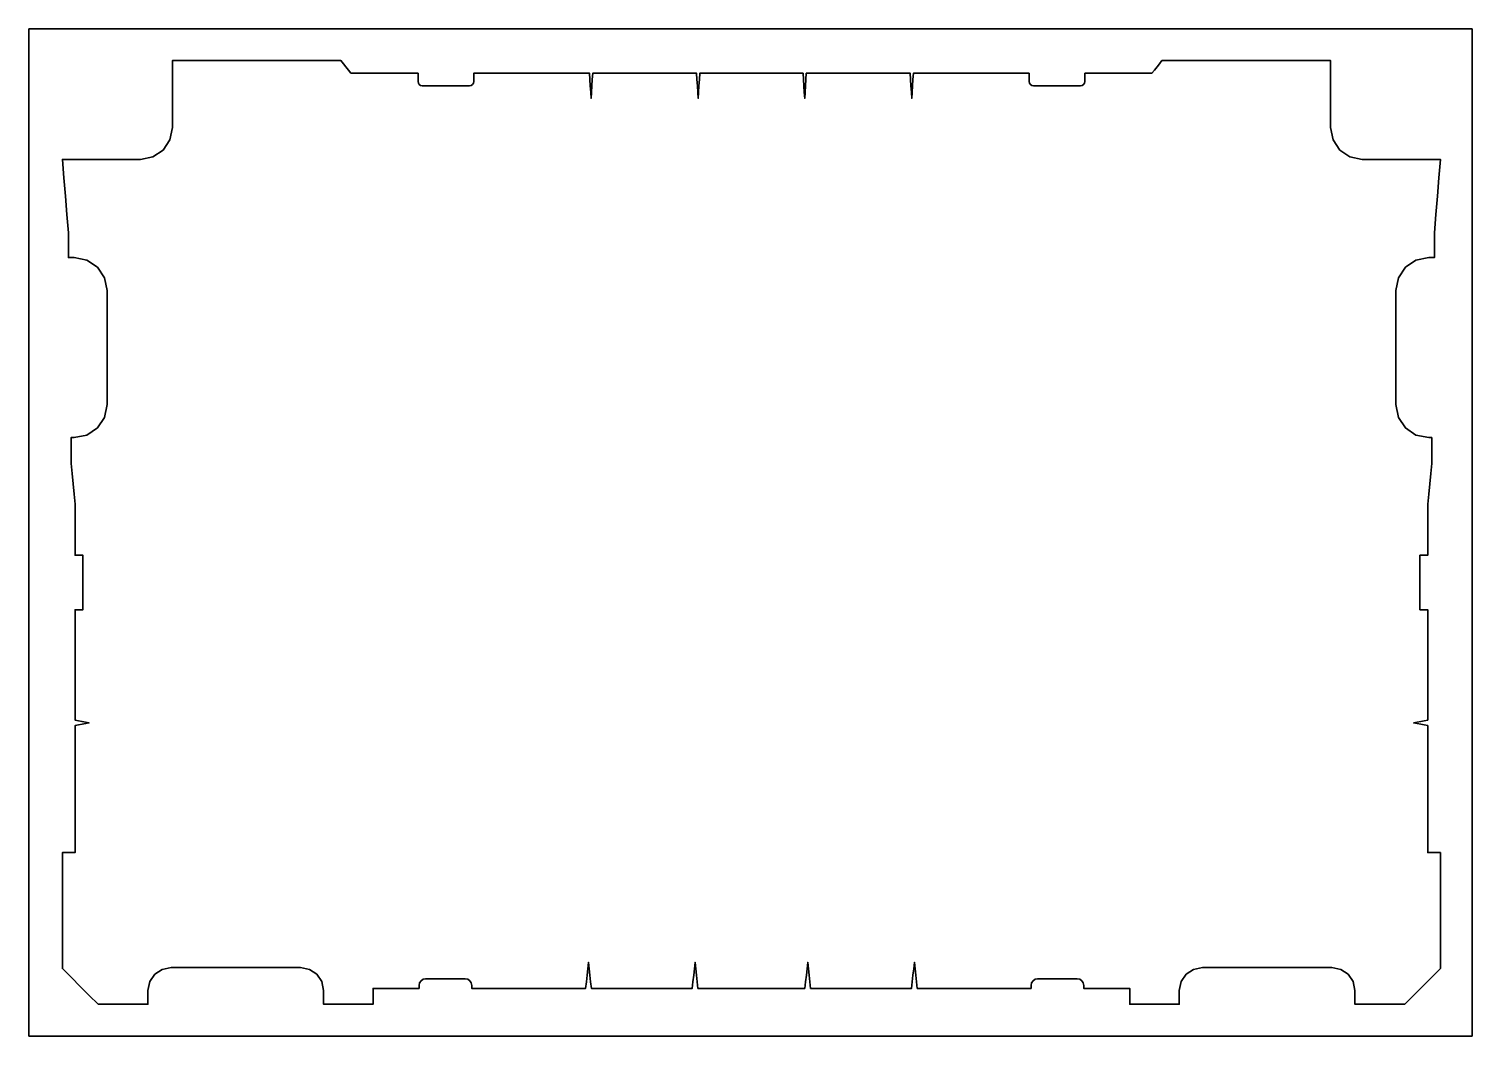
# Model space of a CAD drawing. Header units: millimetres. Extents: x -123 to 333, y -10 to 307.
import ezdxf

# ---------------------------------------------------------------- set-up
doc = ezdxf.new("R2010")
doc.units = ezdxf.units.MM
doc.header["$MEASUREMENT"] = 0
doc.layers.get('0').update_dxf_attribs({"lineweight": 0})
doc.layers.add('Safety', color=7, linetype='Continuous', lineweight=0)

msp = doc.modelspace()

# ---------------------------------------------------------------- linework, layer by layer
at = {"color": 18, "lineweight": 35, "true_color": 0x000000}
msp.add_lwpolyline([(122.17, 4.58), (122.4, 6.64), (122.63, 8.71), (122.85, 10.77), (123.08, 12.84), (123.3, 10.77), (123.53, 8.71), (123.76, 6.64), (123.98, 4.58), (131.94, 4.58), (139.91, 4.58), (147.87, 4.58), (155.83, 4.58), (156.06, 6.64), (156.28, 8.71), (156.51, 10.77), (156.73, 12.84), (156.96, 10.77), (157.19, 8.71), (157.41, 6.64), (157.64, 4.58), (166.62, 4.58), (175.61, 4.58), (184.59, 4.58), (193.58, 4.58), (193.58, 4.81), (193.58, 5.04), (193.58, 5.27), (193.58, 5.51), (193.74, 6.33), (194.2, 7), (194.87, 7.46), (195.69, 7.62), (198.79, 7.62), (201.89, 7.62), (204.99, 7.62), (208.09, 7.62), (208.92, 7.46), (209.59, 7), (210.04, 6.33), (210.21, 5.51), (210.21, 5.27), (210.21, 5.04), (210.21, 4.81), (210.21, 4.58), (213.84, 4.58), (217.46, 4.58), (221.09, 4.58), (224.72, 4.58), (224.72, 3.32), (224.72, 2.07), (224.72, 0.81), (224.72, -0.44), (226.66, -0.44), (228.59, -0.44), (230.53, -0.44), (232.46, -0.44), (234.43, -0.44), (236.4, -0.44), (238.38, -0.44), (240.35, -0.44), (240.35, 0.63), (240.35, 1.71), (240.35, 2.79), (240.35, 3.86), (240.92, 6.71), (242.49, 9.03), (244.81, 10.59), (247.66, 11.17), (257.87, 11.17), (268.08, 11.17), (278.29, 11.17), (288.5, 11.17), (291.35, 10.59), (293.67, 9.03), (295.23, 6.71), (295.81, 3.86), (295.81, 2.79), (295.81, 1.71), (295.81, 0.63), (295.81, -0.44), (297.48, -0.44), (299.15, -0.44), (300.81, -0.44), (302.48, -0.44), (304.74, -0.44), (307, -0.44), (309.26, -0.44), (311.51, -0.44), (314.34, 2.38), (317.16, 5.2), (319.98, 8.02), (322.8, 10.84), (322.8, 19.99), (322.8, 29.14), (322.8, 38.29), (322.8, 47.44), (321.8, 47.44), (320.8, 47.44), (319.8, 47.44), (318.8, 47.44), (318.8, 57.46), (318.8, 67.48), (318.8, 77.5), (318.8, 87.52), (317.69, 87.74), (316.59, 87.96), (315.48, 88.17), (314.37, 88.39), (315.48, 88.61), (316.59, 88.82), (317.69, 89.04), (318.8, 89.26), (318.8, 97.97), (318.8, 106.68), (318.8, 115.39), (318.8, 124.1), (318.18, 124.1), (317.56, 124.1), (316.94, 124.1), (316.32, 124.1), (316.32, 128.41), (316.32, 132.72), (316.32, 137.03), (316.32, 141.34), (316.32, 141.34), (316.32, 141.34), (316.32, 141.34), (316.32, 141.34), (316.94, 141.34), (317.56, 141.34), (318.18, 141.34), (318.8, 141.34), (318.8, 145.36), (318.8, 149.37), (318.8, 153.39), (318.8, 157.41), (319.11, 160.63), (319.43, 163.86), (319.74, 167.09), (320.06, 170.32), (320.06, 172.35), (320.06, 174.38), (320.06, 176.41), (320.06, 178.44), (319.83, 178.44), (319.6, 178.44), (319.37, 178.44), (319.13, 178.44), (315.07, 179.27), (311.74, 181.51), (309.51, 184.83), (308.68, 188.9), (308.68, 197.88), (308.68, 206.87), (308.68, 215.86), (308.68, 224.85), (309.51, 228.92), (311.74, 232.24), (315.07, 234.48), (319.13, 235.3), (319.58, 235.3), (320.02, 235.3), (320.47, 235.3), (320.91, 235.3), (320.91, 237.26), (320.91, 239.21), (320.91, 241.16), (320.91, 243.11), (321.38, 248.91), (321.85, 254.71), (322.33, 260.5), (322.8, 266.3), (316.63, 266.3), (310.46, 266.3), (304.3, 266.3), (298.13, 266.3), (294.22, 267.09), (291.03, 269.24), (288.88, 272.43), (288.09, 276.34), (288.09, 281.63), (288.09, 286.92), (288.09, 292.21), (288.09, 297.5), (274.79, 297.5), (261.49, 297.5), (248.19, 297.5), (234.89, 297.5), (234.11, 296.5), (233.32, 295.5), (232.53, 294.5), (231.74, 293.5), (226.45, 293.5), (221.15, 293.5), (215.85, 293.5), (210.56, 293.5), (210.56, 292.85), (210.56, 292.2), (210.56, 291.55), (210.56, 290.9), (210.45, 290.36), (210.15, 289.92), (209.71, 289.62), (209.17, 289.51), (205.47, 289.51), (201.76, 289.51), (198.05, 289.51), (194.34, 289.51), (193.81, 289.62), (193.37, 289.92), (193.07, 290.36), (192.96, 290.9), (192.96, 291.55), (192.96, 292.2), (192.96, 292.85), (192.96, 293.5), (183.82, 293.5), (174.69, 293.5), (165.55, 293.5), (156.41, 293.5), (156.29, 291.51), (156.16, 289.51), (156.04, 287.52), (155.91, 285.53), (155.79, 287.52), (155.66, 289.51), (155.54, 291.51), (155.41, 293.5), (147.21, 293.5), (139.01, 293.5), (130.82, 293.5), (122.62, 293.5), (122.49, 291.51), (122.37, 289.51), (122.24, 287.52), (122.12, 285.53), (121.99, 287.52), (121.87, 289.51), (121.74, 291.51), (121.62, 293.5), (113.46, 293.5), (105.3, 293.5), (97.14, 293.5), (88.98, 293.5), (88.85, 291.51), (88.73, 289.51), (88.6, 287.52), (88.48, 285.53), (88.35, 287.52), (88.23, 289.51), (88.1, 291.51), (87.98, 293.5), (79.78, 293.5), (71.58, 293.5), (63.38, 293.5), (55.18, 293.5), (55.06, 291.51), (54.93, 289.51), (54.81, 287.52), (54.68, 285.53), (54.56, 287.52), (54.43, 289.51), (54.31, 291.51), (54.18, 293.5), (45.05, 293.5), (35.91, 293.5), (26.77, 293.5), (17.63, 293.5), (17.63, 292.85), (17.63, 292.2), (17.63, 291.55), (17.63, 290.9), (17.53, 290.36), (17.23, 289.92), (16.79, 289.62), (16.25, 289.51), (12.54, 289.51), (8.84, 289.51), (5.13, 289.51), (1.42, 289.51), (0.88, 289.62), (0.45, 289.92), (0.15, 290.36), (0.04, 290.9), (0.04, 291.55), (0.04, 292.2), (0.04, 292.85), (0.04, 293.5), (-5.26, 293.5), (-10.55, 293.5), (-15.85, 293.5), (-21.14, 293.5), (-21.93, 294.5), (-22.72, 295.5), (-23.51, 296.5), (-24.3, 297.5), (-37.6, 297.5), (-50.9, 297.5), (-64.19, 297.5), (-77.49, 297.5), (-77.49, 292.21), (-77.49, 286.92), (-77.49, 281.63), (-77.49, 276.34), (-78.28, 272.43), (-80.43, 269.24), (-83.63, 267.09), (-87.53, 266.3), (-93.7, 266.3), (-99.87, 266.3), (-106.03, 266.3), (-112.2, 266.3), (-111.73, 260.5), (-111.26, 254.71), (-110.79, 248.91), (-110.31, 243.11), (-110.31, 241.16), (-110.31, 239.21), (-110.31, 237.26), (-110.31, 235.3), (-109.87, 235.3), (-109.43, 235.3), (-108.98, 235.3), (-108.54, 235.3), (-104.47, 234.48), (-101.15, 232.24), (-98.91, 228.92), (-98.09, 224.85), (-98.09, 215.86), (-98.09, 206.87), (-98.09, 197.88), (-98.09, 188.9), (-98.91, 184.83), (-101.15, 181.51), (-104.47, 179.27), (-108.54, 178.44), (-108.77, 178.44), (-109, 178.44), (-109.23, 178.44), (-109.46, 178.44), (-109.46, 176.41), (-109.46, 174.38), (-109.46, 172.35), (-109.46, 170.32), (-109.15, 167.09), (-108.83, 163.86), (-108.52, 160.63), (-108.2, 157.41), (-108.2, 153.39), (-108.2, 149.37), (-108.2, 145.36), (-108.2, 141.34), (-107.58, 141.34), (-106.96, 141.34), (-106.34, 141.34), (-105.72, 141.34), (-105.72, 141.34), (-105.72, 141.34), (-105.72, 141.34), (-105.72, 141.34), (-105.72, 137.03), (-105.72, 132.72), (-105.72, 128.41), (-105.72, 124.1), (-106.34, 124.1), (-106.96, 124.1), (-107.58, 124.1), (-108.2, 124.1), (-108.2, 115.39), (-108.2, 106.68), (-108.2, 97.97), (-108.2, 89.26), (-107.1, 89.04), (-105.99, 88.82), (-104.88, 88.61), (-103.78, 88.39), (-104.88, 88.17), (-105.99, 87.96), (-107.1, 87.74), (-108.2, 87.52), (-108.2, 77.5), (-108.2, 67.48), (-108.2, 57.46), (-108.2, 47.44), (-109.2, 47.44), (-110.2, 47.44), (-111.2, 47.44), (-112.2, 47.44), (-112.2, 38.29), (-112.2, 29.14), (-112.2, 19.99), (-112.2, 10.84), (-109.38, 8.02), (-106.56, 5.2), (-103.74, 2.38), (-100.92, -0.44), (-98.66, -0.44), (-96.4, -0.44), (-94.14, -0.44), (-91.89, -0.44), (-90.22, -0.44), (-88.55, -0.44), (-86.88, -0.44), (-85.21, -0.44), (-85.21, 0.63), (-85.21, 1.71), (-85.21, 2.79), (-85.21, 3.86), (-84.64, 6.71), (-83.07, 9.03), (-80.75, 10.59), (-77.9, 11.17), (-67.69, 11.17), (-57.48, 11.17), (-47.27, 11.17), (-37.06, 11.17), (-34.21, 10.59), (-31.89, 9.03), (-30.33, 6.71), (-29.75, 3.86), (-29.75, 2.79), (-29.75, 1.71), (-29.75, 0.63), (-29.75, -0.44), (-27.78, -0.44), (-25.81, -0.44), (-23.84, -0.44), (-21.86, -0.44), (-19.93, -0.44), (-17.99, -0.44), (-16.06, -0.44), (-14.13, -0.44), (-14.13, 0.81), (-14.13, 2.07), (-14.13, 3.32), (-14.13, 4.58), (-10.5, 4.58), (-6.87, 4.58), (-3.24, 4.58), (0.39, 4.58), (0.39, 4.81), (0.39, 5.04), (0.39, 5.27), (0.39, 5.51), (0.56, 6.33), (1.01, 7), (1.68, 7.46), (2.51, 7.62), (5.6, 7.62), (8.7, 7.62), (11.8, 7.62), (14.9, 7.62), (15.73, 7.46), (16.4, 7), (16.85, 6.33), (17.02, 5.51), (17.02, 5.27), (17.02, 5.04), (17.02, 4.81), (17.02, 4.58), (26, 4.58), (34.99, 4.58), (43.97, 4.58), (52.96, 4.58), (53.18, 6.64), (53.41, 8.71), (53.64, 10.77), (53.86, 12.84), (54.09, 10.77), (54.31, 8.71), (54.54, 6.64), (54.77, 4.58), (62.73, 4.58), (70.69, 4.58), (78.65, 4.58), (86.61, 4.58), (86.84, 6.64), (87.07, 8.71), (87.29, 10.77), (87.52, 12.84), (87.74, 10.77), (87.97, 8.71), (88.2, 6.64), (88.42, 4.58), (96.86, 4.58), (105.3, 4.58), (113.74, 4.58)], close=True, dxfattribs=at)
at = {"layer": 'Safety', "color": 18, "lineweight": 35, "true_color": 0x000000}
msp.add_lwpolyline([(332.8, -10.5), (-122.8, -10.5), (-122.8, 307.5), (332.8, 307.5)], close=True, dxfattribs=at)

doc.saveas('drawing.dxf')
